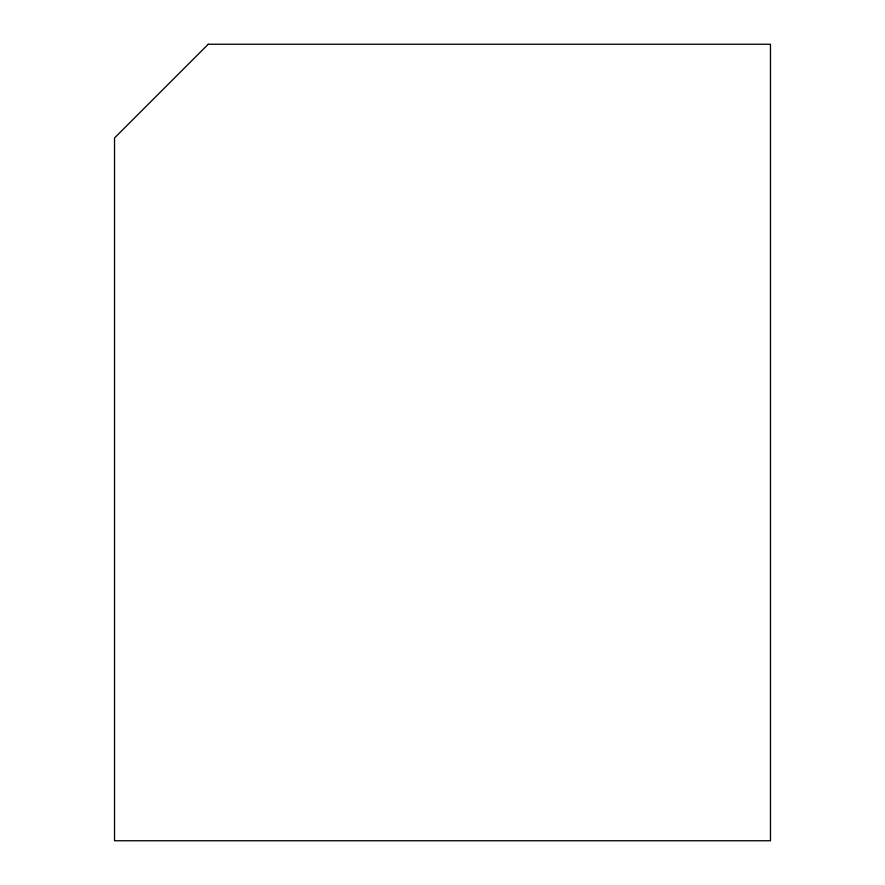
<?xml version="1.0" encoding="UTF-8"?>
<svg xmlns="http://www.w3.org/2000/svg" width="885" height="885" viewBox="0 0 885 885"><rect width="100%" height="100%" fill="white"/><g stroke="black" fill="none" stroke-linecap="round" stroke-linejoin="round"><path stroke-width="1.33" d="M208.24 44.25L114.53 137.96L114.53 840.75L770.47 840.75L770.47 44.25L208.24 44.25"/></g></svg>
